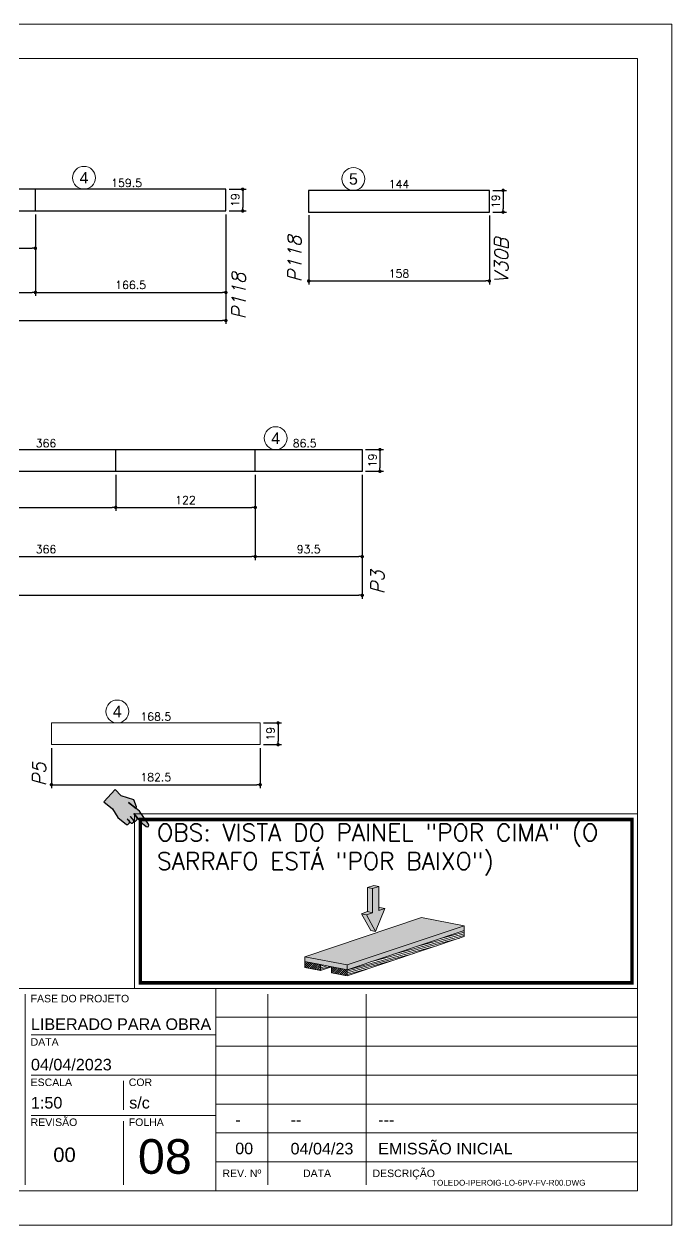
# Model space of a CAD drawing. Extents: x -20676 to 4767, y -817 to 14640.
# Drawn here: x -19758 to -19191, y 6382 to 7432 of the extents above; entities that cross this region are included whole.
import ezdxf
from ezdxf.enums import TextEntityAlignment as Align
from ezdxf.lldxf.tags import DXFTag

# ---------------------------------------------------------------- set-up
doc = ezdxf.new("R2010")
doc.units = 0
doc.header["$PDMODE"] = 2
doc.header["$PDSIZE"] = 10
doc.linetypes.add('CABLIN', pattern=[0.35, 0.25, -0.1])
doc.layers.get('0').update_dxf_attribs({"lineweight": 13})
doc.layers.get('Defpoints').update_dxf_attribs({"lineweight": 13})
for name, color, linetype, lineweight in [('contorno de painel', 7, 'Continuous', 13), ('cotas', 4, 'Continuous', 13), ('FOLHA MB', 7, 'Continuous', 13), ('HACHURACONCRETO', 7, 'Continuous', 13), ('Romaneio', 1, 'Continuous', 13), ('texto de viga', 7, 'Continuous', 13)]:
    doc.layers.add(name, color=color, linetype=linetype, lineweight=lineweight)
for name, color, linetype in [('Cota Sarrafo', 180, 'Continuous'), ('Painéis', 200, 'Continuous'), ('REGUA-80', 111, 'Continuous'), ('va165-sec', 5, 'DASHED')]:
    doc.layers.add(name, color=color, linetype=linetype)
doc.styles.add('ARIAL', font='arial.ttf', dxfattribs={"oblique": 15, "height": 25})
doc.styles.add('MB_C01', font='arial.ttf', dxfattribs={"height": 1.3})
doc.styles.add('MB_C02', font='arial.ttf', dxfattribs={"height": 2})
doc.styles.add('MB_C03', font='arial.ttf', dxfattribs={"height": 2.5})
doc.styles.add('MB_C04', font='arial.ttf', dxfattribs={"height": 6})
doc.styles.add('REGUA-120', font='ROMANS.shx', dxfattribs={"height": 15})
doc.styles.add('ROMANS', font='romans.shx')
tags = doc.linetypes.add('DASHED', pattern=[0.75, 0.5, -0.25]).pattern_tags.tags
tags[6:7] = [DXFTag(74, 4), DXFTag(75, 0), DXFTag(340, '0'), DXFTag(46, 1.0), DXFTag(50, 0.0), DXFTag(44, 0.0), DXFTag(45, 0.0)]
tags[4:5] = [DXFTag(74, 4), DXFTag(75, 0), DXFTag(340, '0'), DXFTag(46, 1.0), DXFTag(50, 0.0), DXFTag(44, 0.0), DXFTag(45, 0.0)]
doc.dimstyles.new('PAINEL', dxfattribs={"dimtxt": 7, "dimasz": 3, "dimexe": 3, "dimexo": 3, "dimgap": 3, "dimtad": 1, "dimdec": 1, "dimzin": 12, "dimdsep": 46, "dimtxsty": 'ROMANS', "dimblk": 'DOT', "dimcen": 0, "dimclrd": 4, "dimclre": 4, "dimclrt": 240, "dimadec": 1, "dimazin": 3, "dimtfac": 1, "dimtdec": 1, "dimtmove": 0, "dimatfit": 3, "dimfxl": 0, "dimtolj": 1, "dimtzin": 12, "dimarcsym": 0})
doc.dimstyles.new('projeto2', dxfattribs={"dimtxt": 7, "dimasz": 5, "dimexe": 1.25, "dimexo": 2.5, "dimgap": 2, "dimtad": 1, "dimdec": 1, "dimdsep": 46, "dimtxsty": 'ROMANS', "dimblk": 'OBLIQUE', "dimcen": 10, "dimdle": 1, "dimse1": 1, "dimse2": 1, "dimsd1": 1, "dimsd2": 1, "dimclrd": 256, "dimclre": 256, "dimclrt": 3, "dimadec": 0, "dimazin": 0, "dimtfac": 1, "dimtdec": 1, "dimtmove": 0, "dimatfit": 3, "dimldrblk": 'OBLIQUE', "dimfxl": 0, "dimlwd": -1, "dimlwe": -1, "dimarcsym": 0})

# ---------------------------------------------------------------- blocks, each defined once
blk = doc.blocks.new('A$Ceb89ac90')
at = {"color": 1}
for p, q in [((1086.3, 356.7), (70, 356.7)), ((919.6, 351.7), (919.6, 185)), ((1086.3, 356.7), (1086.3, 179.9)), ((1455, 356.7), (1086.3, 356.7)), ((1131.8, 185), (1131.8, 351.7)), ((1217.6, 351.7), (1217.6, 185)), ((1455, 331.5), (1086.3, 331.5)), ((1086.3, 316.3), (924.7, 316.3)), ((1455, 306.2), (1086.3, 306.2)), ((1086.3, 281), (924.7, 281)), ((1005.5, 275.9), (1005.5, 250.7)), ((1455, 281), (1086.3, 281)), ((1455, 255.7), (1086.3, 255.7)), ((1086.3, 245.6), (924.7, 245.6)), ((1005.5, 240.6), (1005.5, 185)), ((1455, 230.4), (1086.3, 230.4)), ((1455, 205.2), (1086.3, 205.2))]:
    blk.add_line(p, q, dxfattribs=at)
for points in [[(0, 1199.9), (0, 149.9), (1485, 149.9), (1485, 1199.9)], [(70, 1169.9), (70, 179.9), (1455, 179.9), (1455, 1169.9)]]:
    blk.add_lwpolyline(points, close=True, dxfattribs=at)
at = {"color": 6, "style": 'MB_C01'}
for s, height, p in [('FASE DO PROJETO', 6.566, (924.3, 344.6)), ('DATA', 6.57, (924.3, 306.7)), ('ESCALA', 6.57, (924.3, 271.4)), ('COR', 6.57, (1010.1, 271.4)), ('REVISÃO', 6.57, (924.3, 236.5)), ('FOLHA', 6.57, (1010.1, 236.5))]:
    blk.add_text(s, height=height, dxfattribs=at).set_placement(p)
for s, p in [('DESCRIÇÃO', (1250.5, 195.1)), ('REV. Nº', (1109, 195.1)), ('DATA', (1174.7, 195.1))]:
    blk.add_text(s, height=6.57, dxfattribs=at).set_placement(p, align=Align.MIDDLE_CENTER)
at = {"insert": (1275.3, 189.4), "char_height": 5.051, "width": 210.818, "attachment_point": 1, "style": 'MB_C04'}
blk.add_mtext('TOLEDO-IPEROIG-LO-6PV-FV-R00.DWG', dxfattribs=at)
at = {"color": 5}
for tag, p, height, style in [('REV_05', (1103.1, 338.1), 10.1, 'MB_C02'), ('DATA_REV_05', (1151.5, 337.9), 10.1, 'MB_C02'), ('INFO_REV_05', (1228.1, 337.9), 10.1, 'MB_C02'), ('CLIENTE', (449.7, 328.8), 12.6, 'MB_C03'), ('FASE', (924.6, 320.5), 10.1, 'MB_C02'), ('REV_04', (1103.1, 312.8), 10.1, 'MB_C02'), ('DATA_REV_04', (1151.5, 312.7), 10.1, 'MB_C02'), ('INFO_REV_04', (1228.1, 312.7), 10.1, 'MB_C02'), ('PROJETISTA', (768, 285.1), 10.1, 'MB_C02'), ('DATA', (924.6, 285.1), 10.1, 'MB_C02'), ('REV_03', (1103.1, 287.6), 10.1, 'MB_C02'), ('DATA_REV_03', (1151.5, 287.4), 10.1, 'MB_C02'), ('INFO_REV_03', (1228.1, 287.4), 10.1, 'MB_C02'), ('OBRA', (449.7, 273.3), 12.6, 'MB_C03'), ('REV_02', (1103.1, 262.3), 10.1, 'MB_C02'), ('DATA_REV_02', (1151.5, 262.1), 10.1, 'MB_C02'), ('INFO_REV_02', (1228.1, 262.1), 10.1, 'MB_C02'), ('ESC', (924.6, 251.8), 10.1, 'MB_C02'), ('COR', (1010.5, 251.8), 10.1, 'MB_C02'), ('REV_01', (1103.1, 237.1), 10.1, 'MB_C02'), ('DATA_REV_01', (1151.5, 236.9), 10.1, 'MB_C02'), ('INFO_REV_01', (1228.1, 236.9), 10.1, 'MB_C02'), ('PAVIMENTO', (449.7, 215.3), 12.6, 'MB_C03'), ('FL', (1018.1, 194.7), 30.3, 'MB_C04'), ('REV_00', (1103.1, 211.8), 10.1, 'MB_C02'), ('DATA_REV_00', (1151.5, 211.6), 10.1, 'MB_C02'), ('EMISSÃO_INICIAL', (1228.1, 211.6), 10.1, 'MB_C02'), ('REV', (944.1, 205), 12.6, 'MB_C03')]:
    blk.add_attdef(tag, p, '', height=height, dxfattribs=dict(at, style=style))
at = {"color": 6, "style": 'MB_C02'}
for tag, p in [('ENDEREÇO_CLIENTE', (449.7, 307.8)), ('ENDEREÇO_OBRA', (449.7, 252.7)), ('TIPO_DE_PROJETO', (449.7, 192.3))]:
    blk.add_attdef(tag, p, '', height=10.1, dxfattribs=at)
blk = doc.blocks.new('INDICADOR')
at = {"layer": 'va165-sec', "ltscale": 100}
blk.add_hatch(color=61, dxfattribs=at).paths.add_polyline_path([(-59.7, -24.5), (-37.5, -24.3), (-35.4, -22.8), (-34.7, -18.5), (-36.9, -15.9), (-32.1, -16.5), (-29.9, -15.1), (-29.3, -11.2), (-31.5, -8.9), (-29.5, -9.3), (-27.5, -7.7), (-26.6, -3.4), (-28.9, -0.4), (-18.5, -2.8), (-3.7, -3.1), (-0.7, -1.9), (0, 0), (-1.3, 2.8), (-2.9, 3.5), (-33.7, 13.2), (-42.6, 13.1), (-44, 16), (-56.7, 23.9), (-82.1, 13.8), (-99.5, 16.7), (-102.1, -17), (-79.1, -17.5)])
at = {"layer": 'REGUA-80', "color": 1}
blk.add_lwpolyline([(-102.1, -17), (-79.1, -17.5), (-59.7, -24.5), (-37.5, -24.3), (-35.4, -22.8), (-34.7, -18.5), (-36.9, -15.9), (-43.1, -15.1), (-32.1, -16.5), (-29.9, -15.1), (-29.3, -11.2), (-31.5, -8.9), (-41.5, -7), (-29.5, -9.3), (-27.5, -7.7), (-26.6, -3.4), (-28.9, -0.4), (-39.8, 2.2), (-18.5, -2.8), (-3.7, -3.1), (-0.7, -1.9), (0, 0), (-1.3, 2.8), (-2.9, 3.5), (-33.7, 13.2), (-42.6, 13.1), (-61.9, 12.9), (-42.6, 13.1), (-44, 16), (-56.7, 23.9), (-82.1, 13.8), (-99.5, 16.7), (-102.1, -17)], dxfattribs=at)
blk = doc.blocks.new('DEDADA')
at = {"linetype": 'Continuous', "ltscale": 100, "xscale": 0.5000000000004939, "yscale": 0.5000000000004939, "zscale": 0.5000000000004939, "rotation": 321.5463332659798}
blk.add_blockref('INDICADOR', (63.1, 17), dxfattribs=at)
blk = doc.blocks.new('FDSFSDFSDF')
at = {"layer": 'HACHURACONCRETO'}
h = blk.add_hatch(color=1, dxfattribs=at)
h.dxf.hatch_style = 1
h.paths.add_polyline_path([(-20956.4, 7327.5), (-20960.7, 7328.3), (-20960.7, 7307.2), (-20956.4, 7306.3)], flags=17)
h.paths.add_polyline_path([(-20951, 7329.3), (-20956.4, 7327.5), (-20956.4, 7306.3), (-20961.8, 7304.5), (-20953.7, 7289.8), (-20945.6, 7310), (-20951, 7308.2)])
h.paths.add_polyline_path([(-20961.8, 7304.5), (-20966.1, 7305.3), (-20958, 7290.7), (-20953.7, 7289.8)])
h.paths.add_polyline_path([(-20956.4, 7306.3), (-20960.7, 7307.2), (-20966.1, 7305.3), (-20961.8, 7304.5)])
h.paths.add_polyline_path([(-20945.6, 7310), (-20949.9, 7310.8), (-20951, 7310.4), (-20951, 7308.2)], flags=17)
h.paths.add_polyline_path([(-20951, 7329.3), (-20955.3, 7330.1), (-20960.7, 7328.3), (-20956.4, 7327.5)])
h = blk.add_hatch(color=253, dxfattribs=at)
h.dxf.hatch_style = 1
h.paths.add_polyline_path([(-20876.3, 7294.9), (-20913.5, 7302), (-21015.7, 7267.8), (-20978.5, 7260.6)])
h.paths.add_polyline_path([(-21015.7, 7267.8), (-21015.7, 7263.5), (-20978.5, 7256.4), (-20978.5, 7260.6)])
h.paths.add_polyline_path([(-20876.3, 7290.6), (-20876.3, 7294.9), (-20978.5, 7260.6), (-20978.5, 7256.4)])
h = blk.add_hatch(dxfattribs=at)
h.set_pattern_fill('ANSI31', color=252, scale=0.409149, angle=150)
h.set_pattern_definition([(195, (7609.989, -2957.4306), (0.336218163, -1.254783266), [])])
h.paths.add_polyline_path([(-20992.2, 7258.9), (-20992.2, 7259), (-21002, 7260.9), (-21002, 7255.6)])
h.paths.add_polyline_path([(-20876.3, 7285.4), (-20876.3, 7290.6), (-20978.5, 7256.4), (-20978.5, 7251.1)])
h = blk.add_hatch(dxfattribs=at)
h.set_pattern_fill('ANSI31', color=252, scale=0.409149)
h.set_pattern_definition([(45, (7609.989, -2957.4306), (-0.918565103, 0.918565103), [])])
h.paths.add_polyline_path([(-21002, 7260.9), (-21015.7, 7263.5), (-21015.7, 7258.3), (-21002, 7255.6)])
h.paths.add_polyline_path([(-20978.5, 7256.4), (-20992.2, 7259), (-20992.2, 7253.8), (-20978.5, 7251.1)])
at = {"color": 0, "linetype": 'Continuous', "lineweight": 0, "extrusion": (5.55112e-17, 0.967349, 0.253449)}
for p, q in [((-20960.7, 7328.3), (-20955.3, 7330.1)), ((-20951, 7329.3), (-20956.4, 7327.5)), ((-20951, 7329.3), (-20955.3, 7330.1)), ((-20951, 7308.2), (-20951, 7329.3)), ((-20956.4, 7327.5), (-20960.7, 7328.3)), ((-20960.7, 7307.2), (-20960.7, 7328.3)), ((-20956.4, 7327.5), (-20956.4, 7306.3)), ((-20953.7, 7289.8), (-20945.6, 7310)), ((-20951, 7310.4), (-20949.9, 7310.8)), ((-20945.6, 7310), (-20951, 7308.2)), ((-20945.6, 7310), (-20949.9, 7310.8)), ((-20913.5, 7302), (-21015.7, 7267.8)), ((-20966.1, 7305.3), (-20960.7, 7307.2)), ((-20961.8, 7304.5), (-20966.1, 7305.3)), ((-20958, 7290.7), (-20966.1, 7305.3)), ((-20956.4, 7306.3), (-20961.8, 7304.5)), ((-20961.8, 7304.5), (-20953.7, 7289.8)), ((-20956.4, 7306.3), (-20960.7, 7307.2)), ((-20876.3, 7294.9), (-20913.5, 7302)), ((-20978.5, 7260.6), (-20876.3, 7294.9)), ((-20876.3, 7290.6), (-20978.5, 7256.4)), ((-20876.3, 7290.6), (-20978.5, 7256.4)), ((-20953.7, 7289.8), (-20958, 7290.7)), ((-20876.3, 7290.6), (-20876.3, 7294.9)), ((-20876.3, 7290.6), (-20876.3, 7285.4)), ((-20876.3, 7285.4), (-20978.5, 7251.1)), ((-21015.7, 7267.8), (-20978.5, 7260.6)), ((-21015.7, 7263.5), (-21015.7, 7267.8)), ((-21015.7, 7263.5), (-21015.7, 7258.3)), ((-21015.7, 7263.5), (-21002, 7260.9)), ((-20978.5, 7256.4), (-21015.7, 7263.5)), ((-21002, 7255.6), (-21015.7, 7258.3)), ((-21002, 7260.9), (-21002, 7255.6)), ((-20992.2, 7258.9), (-21002, 7255.6)), ((-20978.5, 7256.4), (-20992.2, 7259)), ((-20992.2, 7259), (-20992.2, 7253.8)), ((-20978.5, 7256.4), (-20978.5, 7260.6)), ((-20978.5, 7256.4), (-20978.5, 7251.1)), ((-20978.5, 7251.1), (-20992.2, 7253.8))]:
    blk.add_line(p, q, dxfattribs=at)
blk.add_lwpolyline([(-21164.5, 7392.8), (-20724.6, 7392.8), (-20724.6, 7240), (-21164.5, 7240)], close=True)
at = {"const_width": 3}
blk.add_lwpolyline([(-21159.5, 7387.8), (-20729.6, 7387.8), (-20729.6, 7245), (-21159.5, 7245)], close=True, dxfattribs=at)
at = {"lineweight": 5, "xscale": 0.8622490710097133, "yscale": 0.8622490710097133, "zscale": 0.2874163570032379}
blk.add_blockref('DEDADA', (-21206.7, 7367), dxfattribs=at)
at = {"layer": 'contorno de painel', "linetype": 'CABLIN', "insert": (-21144.8, 7383.9), "char_height": 15, "attachment_point": 1, "style": 'ROMANS'}
blk.add_mtext_dynamic_manual_height_columns('OBS: VISTA DO PAINEL "POR CIMA" (O SARRAFO ESTÁ "POR BAIXO")', width=429.807, gutter_width=45, heights=[0], dxfattribs=at)
blk = doc.blocks.new('_Dot')
at = {"color": 0, "linetype": 'ByBlock', "lineweight": -2}
blk.add_line((-0.5, 0), (-1, 0), dxfattribs=at)
at = {"color": 0, "linetype": 'ByBlock', "const_width": 0.5}
blk.add_lwpolyline([(-0.25, 0, 1), (0.25, 0, 1)], format="xyb", close=True, dxfattribs=at)
blk = doc.blocks.new('*D711')
at = {"layer": 'cotas', "color": 4, "lineweight": -2, "transparency": 16777216}
for p, q in [((-20113.9, 7265.8), (-20113.9, 7170)), ((-19581.4, 7265.8), (-19581.4, 7170)), ((-20110.9, 7173), (-19584.4, 7173))]:
    blk.add_line(p, q, dxfattribs=at)
at = {"layer": 'Defpoints', "color": 0, "transparency": 16777216}
for p in [(-20113.9, 7268.8), (-19581.4, 7268.8), (-19581.4, 7173)]:
    blk.add_point(p, dxfattribs=at)
at = {"layer": 'cotas', "color": 4, "lineweight": -2, "transparency": 16777216, "xscale": 3, "yscale": 3, "zscale": 3, "rotation": 180}
blk.add_blockref('_Dot', (-20113.9, 7173), dxfattribs=at)
at = {"layer": 'cotas', "color": 4, "lineweight": -2, "transparency": 16777216, "xscale": 3, "yscale": 3, "zscale": 3}
blk.add_blockref('_Dot', (-19581.4, 7173), dxfattribs=at)
at = {"layer": 'cotas', "color": 240, "transparency": 16777216, "insert": (-19847.7, 7179.5), "char_height": 7, "attachment_point": 5, "style": 'ROMANS'}
blk.add_mtext('\\A1;532.5', dxfattribs=at)
blk = doc.blocks.new('*D712')
at = {"layer": 'cotas', "color": 4, "lineweight": -2, "transparency": 16777216}
for p, q in [((-19578.4, 7287.8), (-19563.7, 7287.8)), ((-19566.7, 7284.8), (-19566.7, 7271.8)), ((-19578.4, 7268.8), (-19563.7, 7268.8))]:
    blk.add_line(p, q, dxfattribs=at)
at = {"layer": 'Defpoints', "color": 0, "transparency": 16777216}
for p in [(-19581.4, 7287.8), (-19581.4, 7268.8), (-19566.7, 7268.8)]:
    blk.add_point(p, dxfattribs=at)
at = {"layer": 'cotas', "color": 4, "lineweight": -2, "transparency": 16777216, "xscale": 3, "yscale": 3, "zscale": 3}
for p, rotation in [((-19566.7, 7287.8), 90), ((-19566.7, 7268.8), 270)]:
    blk.add_blockref('_Dot', p, dxfattribs=dict(at, rotation=rotation))
at = {"layer": 'cotas', "color": 240, "transparency": 16777216, "insert": (-19573.2, 7278.3), "char_height": 7, "attachment_point": 5, "rotation": 90, "style": 'ROMANS'}
blk.add_mtext('\\A1;19', dxfattribs=at)
blk = doc.blocks.new('*D713')
at = {"layer": 'cotas', "color": 4, "lineweight": -2, "transparency": 16777216}
for p, q in [((-19509, 7265.2), (-19509, 7204.6)), ((-19351, 7264.8), (-19351, 7204.6)), ((-19506, 7207.6), (-19354, 7207.6))]:
    blk.add_line(p, q, dxfattribs=at)
at = {"layer": 'Defpoints', "color": 0, "transparency": 16777216}
for p in [(-19509, 7268.2), (-19351, 7267.8), (-19351, 7207.6)]:
    blk.add_point(p, dxfattribs=at)
at = {"layer": 'cotas', "color": 4, "lineweight": -2, "transparency": 16777216, "xscale": 3, "yscale": 3, "zscale": 3, "rotation": 180}
blk.add_blockref('_Dot', (-19509, 7207.6), dxfattribs=at)
at = {"layer": 'cotas', "color": 4, "lineweight": -2, "transparency": 16777216, "xscale": 3, "yscale": 3, "zscale": 3}
blk.add_blockref('_Dot', (-19351, 7207.6), dxfattribs=at)
at = {"layer": 'cotas', "color": 240, "transparency": 16777216, "insert": (-19430, 7214.1), "char_height": 7, "attachment_point": 5, "style": 'ROMANS'}
blk.add_mtext('\\A1;158', dxfattribs=at)
blk = doc.blocks.new('*D714')
at = {"layer": 'cotas', "color": 4, "lineweight": -2, "transparency": 16777216}
for p, q in [((-19348, 7286.8), (-19336, 7286.8)), ((-19339, 7283.8), (-19339, 7270.8)), ((-19348, 7267.8), (-19336, 7267.8))]:
    blk.add_line(p, q, dxfattribs=at)
at = {"layer": 'Defpoints', "color": 0, "transparency": 16777216}
for p in [(-19351, 7286.8), (-19351, 7267.8), (-19339, 7267.8)]:
    blk.add_point(p, dxfattribs=at)
at = {"layer": 'cotas', "color": 4, "lineweight": -2, "transparency": 16777216, "xscale": 3, "yscale": 3, "zscale": 3}
for p, rotation in [((-19339, 7286.8), 90), ((-19339, 7267.8), 270)]:
    blk.add_blockref('_Dot', p, dxfattribs=dict(at, rotation=rotation))
at = {"layer": 'cotas', "color": 240, "transparency": 16777216, "insert": (-19345.5, 7277.3), "char_height": 7, "attachment_point": 5, "rotation": 90, "style": 'ROMANS'}
blk.add_mtext('\\A1;19', dxfattribs=at)
blk = doc.blocks.new('*D722')
at = {"layer": 'cotas', "color": 4, "lineweight": -2, "transparency": 16777216}
for p, q in [((-19869.9, 7265.8), (-19869.9, 7233.2)), ((-19747.9, 7265.8), (-19747.9, 7233.2)), ((-19866.9, 7236.2), (-19750.9, 7236.2))]:
    blk.add_line(p, q, dxfattribs=at)
at = {"layer": 'Defpoints', "color": 0, "transparency": 16777216}
for p in [(-19869.9, 7268.8), (-19747.9, 7268.8), (-19747.9, 7236.2)]:
    blk.add_point(p, dxfattribs=at)
at = {"layer": 'cotas', "color": 4, "lineweight": -2, "transparency": 16777216, "xscale": 3, "yscale": 3, "zscale": 3, "rotation": 180}
blk.add_blockref('_Dot', (-19869.9, 7236.2), dxfattribs=at)
at = {"layer": 'cotas', "color": 4, "lineweight": -2, "transparency": 16777216, "xscale": 3, "yscale": 3, "zscale": 3}
blk.add_blockref('_Dot', (-19747.9, 7236.2), dxfattribs=at)
at = {"layer": 'cotas', "color": 240, "transparency": 16777216, "insert": (-19808.9, 7242.7), "char_height": 7, "attachment_point": 5, "style": 'ROMANS'}
blk.add_mtext('\\A1;122', dxfattribs=at)
blk = doc.blocks.new('*D723')
at = {"layer": 'cotas', "color": 4, "lineweight": -2, "transparency": 16777216}
for p, q in [((-19747.9, 7265.8), (-19747.9, 7194.6)), ((-19581.4, 7265.8), (-19581.4, 7194.6)), ((-19744.9, 7197.6), (-19584.4, 7197.6))]:
    blk.add_line(p, q, dxfattribs=at)
at = {"layer": 'Defpoints', "color": 0, "transparency": 16777216}
for p in [(-19747.9, 7268.8), (-19581.4, 7268.8), (-19581.4, 7197.6)]:
    blk.add_point(p, dxfattribs=at)
at = {"layer": 'cotas', "color": 4, "lineweight": -2, "transparency": 16777216, "xscale": 3, "yscale": 3, "zscale": 3, "rotation": 180}
blk.add_blockref('_Dot', (-19747.9, 7197.6), dxfattribs=at)
at = {"layer": 'cotas', "color": 4, "lineweight": -2, "transparency": 16777216, "xscale": 3, "yscale": 3, "zscale": 3}
blk.add_blockref('_Dot', (-19581.4, 7197.6), dxfattribs=at)
at = {"layer": 'cotas', "color": 240, "transparency": 16777216, "insert": (-19664.7, 7204.1), "char_height": 7, "attachment_point": 5, "style": 'ROMANS'}
blk.add_mtext('\\A1;166.5', dxfattribs=at)
blk = doc.blocks.new('*D724')
at = {"layer": 'cotas', "color": 4, "lineweight": -2, "transparency": 16777216}
for p, q in [((-20113.9, 7265.8), (-20113.9, 7194.6)), ((-19747.9, 7265.8), (-19747.9, 7194.6)), ((-20110.9, 7197.6), (-19750.9, 7197.6))]:
    blk.add_line(p, q, dxfattribs=at)
at = {"layer": 'Defpoints', "color": 0, "transparency": 16777216}
for p in [(-20113.9, 7268.8), (-19747.9, 7268.8), (-19747.9, 7197.6)]:
    blk.add_point(p, dxfattribs=at)
at = {"layer": 'cotas', "color": 4, "lineweight": -2, "transparency": 16777216, "xscale": 3, "yscale": 3, "zscale": 3, "rotation": 180}
blk.add_blockref('_Dot', (-20113.9, 7197.6), dxfattribs=at)
at = {"layer": 'cotas', "color": 4, "lineweight": -2, "transparency": 16777216, "xscale": 3, "yscale": 3, "zscale": 3}
blk.add_blockref('_Dot', (-19747.9, 7197.6), dxfattribs=at)
at = {"layer": 'cotas', "color": 240, "transparency": 16777216, "insert": (-19930.9, 7204.1), "char_height": 7, "attachment_point": 5, "style": 'ROMANS'}
blk.add_mtext('\\A1;366', dxfattribs=at)
blk = doc.blocks.new('*D725')
at = {"layer": 'Defpoints', "color": 0, "transparency": 16777216}
for p in [(-20106.9, 7287.8), (-19747.9, 7287.8), (-19747.9, 7287.8)]:
    blk.add_point(p, dxfattribs=at)
at = {"layer": 'Cota Sarrafo', "color": 3, "transparency": 16777216, "insert": (-19927.4, 7293.3), "char_height": 7, "attachment_point": 5, "style": 'ROMANS'}
blk.add_mtext('359', dxfattribs=at)
blk = doc.blocks.new('_OBLIQUE')
at = {"color": 0, "linetype": 'ByBlock', "lineweight": -2}
for p, q in [((0, 0), (-1, 0)), ((-0.5, -0.5), (0.5, 0.5))]:
    blk.add_line(p, q, dxfattribs=at)
blk = doc.blocks.new('*D726')
at = {"layer": 'Defpoints', "color": 0, "transparency": 16777216}
for p in [(-19747.9, 7287.8), (-19588.4, 7287.8), (-19588.4, 7287.8)]:
    blk.add_point(p, dxfattribs=at)
at = {"layer": 'Cota Sarrafo', "color": 3, "transparency": 16777216, "insert": (-19668.2, 7293.3), "char_height": 7, "attachment_point": 5, "style": 'ROMANS'}
blk.add_mtext('159.5', dxfattribs=at)
blk = doc.blocks.new('*D727')
at = {"layer": 'Defpoints', "color": 0, "transparency": 16777216}
for p in [(-19502, 7286.8), (-19358, 7286.8), (-19358, 7286.8)]:
    blk.add_point(p, dxfattribs=at)
at = {"layer": 'Cota Sarrafo', "color": 3, "transparency": 16777216, "insert": (-19430, 7292.3), "char_height": 7, "attachment_point": 5, "style": 'ROMANS'}
blk.add_mtext('144', dxfattribs=at)
blk = doc.blocks.new('*D729')
at = {"layer": 'cotas', "color": 4, "lineweight": -2, "transparency": 16777216}
for p, q in [((-20287.7, 7038.2), (-20287.7, 6929.8)), ((-19462.2, 7038.2), (-19462.2, 6929.8)), ((-20284.7, 6932.8), (-19465.2, 6932.8))]:
    blk.add_line(p, q, dxfattribs=at)
at = {"layer": 'Defpoints', "color": 0, "transparency": 16777216}
for p in [(-20287.7, 7041.2), (-19462.2, 7041.2), (-19462.2, 6932.8)]:
    blk.add_point(p, dxfattribs=at)
at = {"layer": 'cotas', "color": 4, "lineweight": -2, "transparency": 16777216, "xscale": 3, "yscale": 3, "zscale": 3, "rotation": 180}
blk.add_blockref('_Dot', (-20287.7, 6932.8), dxfattribs=at)
at = {"layer": 'cotas', "color": 4, "lineweight": -2, "transparency": 16777216, "xscale": 3, "yscale": 3, "zscale": 3}
blk.add_blockref('_Dot', (-19462.2, 6932.8), dxfattribs=at)
at = {"layer": 'cotas', "color": 240, "transparency": 16777216, "insert": (-19875, 6939.3), "char_height": 7, "attachment_point": 5, "style": 'ROMANS'}
blk.add_mtext('\\A1;825.5', dxfattribs=at)
blk = doc.blocks.new('*D732')
at = {"layer": 'cotas', "color": 4, "lineweight": -2, "transparency": 16777216}
for p, q in [((-19459.2, 7060.2), (-19443.7, 7060.2)), ((-19446.7, 7057.2), (-19446.7, 7044.2)), ((-19459.2, 7041.2), (-19443.7, 7041.2))]:
    blk.add_line(p, q, dxfattribs=at)
at = {"layer": 'Defpoints', "color": 0, "transparency": 16777216}
for p in [(-19462.2, 7060.2), (-19462.2, 7041.2), (-19446.7, 7041.2)]:
    blk.add_point(p, dxfattribs=at)
at = {"layer": 'cotas', "color": 4, "lineweight": -2, "transparency": 16777216, "xscale": 3, "yscale": 3, "zscale": 3}
for p, rotation in [((-19446.7, 7060.2), 90), ((-19446.7, 7041.2), 270)]:
    blk.add_blockref('_Dot', p, dxfattribs=dict(at, rotation=rotation))
at = {"layer": 'cotas', "color": 240, "transparency": 16777216, "insert": (-19453.2, 7050.7), "char_height": 7, "attachment_point": 5, "rotation": 90, "style": 'ROMANS'}
blk.add_mtext('\\A1;19', dxfattribs=at)
blk = doc.blocks.new('*D735')
at = {"layer": 'cotas', "color": 4, "lineweight": -2, "transparency": 16777216}
for p, q in [((-19921.7, 7038.2), (-19921.7, 7006.6)), ((-19677.7, 7038.2), (-19677.7, 7006.6)), ((-19918.7, 7009.6), (-19680.7, 7009.6))]:
    blk.add_line(p, q, dxfattribs=at)
at = {"layer": 'Defpoints', "color": 0, "transparency": 16777216}
for p in [(-19921.7, 7041.2), (-19677.7, 7041.2), (-19677.7, 7009.6)]:
    blk.add_point(p, dxfattribs=at)
at = {"layer": 'cotas', "color": 4, "lineweight": -2, "transparency": 16777216, "xscale": 3, "yscale": 3, "zscale": 3, "rotation": 180}
blk.add_blockref('_Dot', (-19921.7, 7009.6), dxfattribs=at)
at = {"layer": 'cotas', "color": 4, "lineweight": -2, "transparency": 16777216, "xscale": 3, "yscale": 3, "zscale": 3}
blk.add_blockref('_Dot', (-19677.7, 7009.6), dxfattribs=at)
at = {"layer": 'cotas', "color": 240, "transparency": 16777216, "insert": (-19799.7, 7016.1), "char_height": 7, "attachment_point": 5, "style": 'ROMANS'}
blk.add_mtext('\\A1;244', dxfattribs=at)
blk = doc.blocks.new('*D736')
at = {"layer": 'cotas', "color": 4, "lineweight": -2, "transparency": 16777216}
for p, q in [((-19677.7, 7038.2), (-19677.7, 7006.6)), ((-19555.7, 7038.2), (-19555.7, 7006.6)), ((-19674.7, 7009.6), (-19558.7, 7009.6))]:
    blk.add_line(p, q, dxfattribs=at)
at = {"layer": 'Defpoints', "color": 0, "transparency": 16777216}
for p in [(-19677.7, 7041.2), (-19555.7, 7041.2), (-19555.7, 7009.6)]:
    blk.add_point(p, dxfattribs=at)
at = {"layer": 'cotas', "color": 4, "lineweight": -2, "transparency": 16777216, "xscale": 3, "yscale": 3, "zscale": 3, "rotation": 180}
blk.add_blockref('_Dot', (-19677.7, 7009.6), dxfattribs=at)
at = {"layer": 'cotas', "color": 4, "lineweight": -2, "transparency": 16777216, "xscale": 3, "yscale": 3, "zscale": 3}
blk.add_blockref('_Dot', (-19555.7, 7009.6), dxfattribs=at)
at = {"layer": 'cotas', "color": 240, "transparency": 16777216, "insert": (-19616.7, 7016.1), "char_height": 7, "attachment_point": 5, "style": 'ROMANS'}
blk.add_mtext('\\A1;122', dxfattribs=at)
blk = doc.blocks.new('*D737')
at = {"layer": 'cotas', "color": 4, "lineweight": -2, "transparency": 16777216}
for p, q in [((-19555.7, 7038.2), (-19555.7, 6963.6)), ((-19462.2, 7038.2), (-19462.2, 6963.6)), ((-19552.7, 6966.6), (-19465.2, 6966.6))]:
    blk.add_line(p, q, dxfattribs=at)
at = {"layer": 'Defpoints', "color": 0, "transparency": 16777216}
for p in [(-19555.7, 7041.2), (-19462.2, 7041.2), (-19462.2, 6966.6)]:
    blk.add_point(p, dxfattribs=at)
at = {"layer": 'cotas', "color": 4, "lineweight": -2, "transparency": 16777216, "xscale": 3, "yscale": 3, "zscale": 3, "rotation": 180}
blk.add_blockref('_Dot', (-19555.7, 6966.6), dxfattribs=at)
at = {"layer": 'cotas', "color": 4, "lineweight": -2, "transparency": 16777216, "xscale": 3, "yscale": 3, "zscale": 3}
blk.add_blockref('_Dot', (-19462.2, 6966.6), dxfattribs=at)
at = {"layer": 'cotas', "color": 240, "transparency": 16777216, "insert": (-19509, 6973.1), "char_height": 7, "attachment_point": 5, "style": 'ROMANS'}
blk.add_mtext('\\A1;93.5', dxfattribs=at)
blk = doc.blocks.new('*D739')
at = {"layer": 'cotas', "color": 4, "lineweight": -2, "transparency": 16777216}
for p, q in [((-19921.7, 7038.2), (-19921.7, 6963.6)), ((-19555.7, 7038.2), (-19555.7, 6963.6)), ((-19918.7, 6966.6), (-19558.7, 6966.6))]:
    blk.add_line(p, q, dxfattribs=at)
at = {"layer": 'Defpoints', "color": 0, "transparency": 16777216}
for p in [(-19921.7, 7041.2), (-19555.7, 7041.2), (-19555.7, 6966.6)]:
    blk.add_point(p, dxfattribs=at)
at = {"layer": 'cotas', "color": 4, "lineweight": -2, "transparency": 16777216, "xscale": 3, "yscale": 3, "zscale": 3, "rotation": 180}
blk.add_blockref('_Dot', (-19921.7, 6966.6), dxfattribs=at)
at = {"layer": 'cotas', "color": 4, "lineweight": -2, "transparency": 16777216, "xscale": 3, "yscale": 3, "zscale": 3}
blk.add_blockref('_Dot', (-19555.7, 6966.6), dxfattribs=at)
at = {"layer": 'cotas', "color": 240, "transparency": 16777216, "insert": (-19738.7, 6973.1), "char_height": 7, "attachment_point": 5, "style": 'ROMANS'}
blk.add_mtext('\\A1;366', dxfattribs=at)
blk = doc.blocks.new('*D742')
at = {"layer": 'Defpoints', "color": 0, "transparency": 16777216}
for p in [(-19921.7, 7060.2), (-19555.7, 7060.2), (-19555.7, 7060.2)]:
    blk.add_point(p, dxfattribs=at)
at = {"layer": 'Cota Sarrafo', "color": 3, "transparency": 16777216, "insert": (-19738.7, 7065.7), "char_height": 7, "attachment_point": 5, "style": 'ROMANS'}
blk.add_mtext('366', dxfattribs=at)
blk = doc.blocks.new('*D743')
at = {"layer": 'Defpoints', "color": 0, "transparency": 16777216}
for p in [(-19555.7, 7060.2), (-19469.2, 7060.2), (-19469.2, 7060.2)]:
    blk.add_point(p, dxfattribs=at)
at = {"layer": 'Cota Sarrafo', "color": 3, "transparency": 16777216, "insert": (-19512.5, 7065.7), "char_height": 7, "attachment_point": 5, "style": 'ROMANS'}
blk.add_mtext('86.5', dxfattribs=at)
blk = doc.blocks.new('*D746')
at = {"layer": 'cotas', "color": 4, "lineweight": -2, "transparency": 16777216}
for p, q in [((-19733.9, 6799.2), (-19733.9, 6764.2)), ((-19551.4, 6799.2), (-19551.4, 6764.2)), ((-19730.9, 6767.2), (-19554.4, 6767.2))]:
    blk.add_line(p, q, dxfattribs=at)
at = {"layer": 'Defpoints', "color": 0, "transparency": 16777216}
for p in [(-19733.9, 6802.2), (-19551.4, 6802.2), (-19551.4, 6767.2)]:
    blk.add_point(p, dxfattribs=at)
at = {"layer": 'cotas', "color": 4, "lineweight": -2, "transparency": 16777216, "xscale": 3, "yscale": 3, "zscale": 3, "rotation": 180}
blk.add_blockref('_Dot', (-19733.9, 6767.2), dxfattribs=at)
at = {"layer": 'cotas', "color": 4, "lineweight": -2, "transparency": 16777216, "xscale": 3, "yscale": 3, "zscale": 3}
blk.add_blockref('_Dot', (-19551.4, 6767.2), dxfattribs=at)
at = {"layer": 'cotas', "color": 240, "transparency": 16777216, "insert": (-19642.7, 6773.7), "char_height": 7, "attachment_point": 5, "style": 'ROMANS'}
blk.add_mtext('\\A1;182.5', dxfattribs=at)
blk = doc.blocks.new('*D747')
at = {"layer": 'cotas', "color": 4, "lineweight": -2, "transparency": 16777216}
for p, q in [((-19548.4, 6821.2), (-19532.8, 6821.2)), ((-19535.8, 6818.2), (-19535.8, 6805.2)), ((-19548.4, 6802.2), (-19532.8, 6802.2))]:
    blk.add_line(p, q, dxfattribs=at)
at = {"layer": 'Defpoints', "color": 0, "transparency": 16777216}
for p in [(-19551.4, 6821.2), (-19551.4, 6802.2), (-19535.8, 6802.2)]:
    blk.add_point(p, dxfattribs=at)
at = {"layer": 'cotas', "color": 4, "lineweight": -2, "transparency": 16777216, "xscale": 3, "yscale": 3, "zscale": 3}
for p, rotation in [((-19535.8, 6821.2), 90), ((-19535.8, 6802.2), 270)]:
    blk.add_blockref('_Dot', p, dxfattribs=dict(at, rotation=rotation))
at = {"layer": 'cotas', "color": 240, "transparency": 16777216, "insert": (-19542.3, 6811.7), "char_height": 7, "attachment_point": 5, "rotation": 90, "style": 'ROMANS'}
blk.add_mtext('\\A1;19', dxfattribs=at)
blk = doc.blocks.new('*D757')
at = {"layer": 'Defpoints', "color": 0, "transparency": 16777216}
for p in [(-19726.9, 6821.2), (-19558.4, 6821.2), (-19558.4, 6821.2)]:
    blk.add_point(p, dxfattribs=at)
at = {"layer": 'Cota Sarrafo', "color": 3, "transparency": 16777216, "insert": (-19642.7, 6826.7), "char_height": 7, "attachment_point": 5, "style": 'ROMANS'}
blk.add_mtext('168.5', dxfattribs=at)

msp = doc.modelspace()

# ---------------------------------------------------------------- linework, layer by layer
at = {"layer": 'contorno de painel', "color": 6}
msp.add_lwpolyline([(-19551.43, 6821.21), (-19733.93, 6821.21), (-19733.93, 6802.21), (-19551.43, 6802.21)], close=True, dxfattribs=at)
at = {"layer": 'Painéis', "color": 6}
for p, q in [((-19747.91, 7268.83), (-19747.91, 7287.83)), ((-19677.74, 7041.16), (-19677.74, 7060.16)), ((-19555.74, 7041.16), (-19555.74, 7060.16))]:
    msp.add_line(p, q, dxfattribs=at)
for points in [[(-19581.41, 7287.83), (-20113.91, 7287.83), (-20113.91, 7268.83), (-19581.41, 7268.83)], [(-19351.03, 7286.82), (-19509.03, 7286.82), (-19509.03, 7267.82), (-19351.03, 7267.82)], [(-20287.74, 7060.16), (-19462.24, 7060.16), (-19462.24, 7041.16), (-20287.74, 7041.16)]]:
    msp.add_lwpolyline(points, close=True, dxfattribs=at)
at = {"layer": 'Romaneio'}
for centre in [(-19705.45, 7297.83), (-19469.88, 7296.82), (-19537.9, 7070.16), (-19676.36, 6831.21)]:
    msp.add_circle(centre, 10, dxfattribs=at)

# ---------------------------------------------------------------- block references
ref = msp.add_blockref('A$Ceb89ac90', (-20676.4, 6232.32))
ref.add_attrib('INFO_REV_01', '---', (-19448.27, 6469.21), dxfattribs={"color": 5, "height": 10.102, "style": 'MB_C02'})
ref.add_attrib('DATA_REV_01', '--', (-19524.86, 6469.21), dxfattribs={"color": 5, "height": 10.102, "style": 'MB_C02'})
ref.add_attrib('REV_01', '-', (-19573.25, 6469.38), dxfattribs={"color": 5, "height": 10.1, "style": 'MB_C02'})
ref.add_attrib('EMISSÃO_INICIAL', 'EMISSÃO INICIAL', (-19448.27, 6443.96), dxfattribs={"color": 5, "height": 10.102, "style": 'MB_C02'})
ref.add_attrib('DATA_REV_00', '04/04/23', (-19524.86, 6443.96), dxfattribs={"color": 5, "height": 10.102, "style": 'MB_C02'})
ref.add_attrib('REV_00', '00', (-19573.25, 6444.12), dxfattribs={"color": 5, "height": 10.102, "style": 'MB_C02'})
ref.add_attrib('FL', '08', (-19658.31, 6427), dxfattribs={"color": 5, "height": 30.306, "style": 'MB_C04'})
ref.add_attrib('REV', '00', (-19732.29, 6437.35), dxfattribs={"color": 5, "height": 12.628, "style": 'MB_C03'})
ref.add_attrib('COR', 's/c', (-19665.92, 6484.09), dxfattribs={"color": 5, "height": 10.102, "style": 'MB_C02'})
ref.add_attrib('ESC', '1:50', (-19751.83, 6484.09), dxfattribs={"color": 5, "height": 10.102, "style": 'MB_C02'})
ref.add_attrib('FASE', 'LIBERADO PARA OBRA', (-19751.83, 6552.78), dxfattribs={"color": 5, "height": 10.102, "style": 'MB_C02'})
ref.add_attrib('DATA', '04/04/2023', (-19751.83, 6517.43), dxfattribs={"color": 5, "height": 10.102, "style": 'MB_C02'})
at = {"layer": 'FOLHA MB'}
msp.add_blockref('FDSFSDFSDF', (1503.22, -650.99), dxfattribs=at)

# ---------------------------------------------------------------- texts
at = {"layer": 'Romaneio', "color": 7, "style": 'ARIAL'}
for s, p in [('4', (-19705.45, 7297.83)), ('5', (-19469.88, 7296.82)), ('4', (-19537.9, 7070.16)), ('4', (-19676.36, 6831.21))]:
    msp.add_text(s, height=10, dxfattribs=at).set_placement(p, align=Align.MIDDLE_CENTER)
at = {"layer": 'texto de viga', "color": 215, "style": 'REGUA-120', "oblique": 15}
for s, p in [('P118', (-19515.53, 7206.53)), ('V30B', (-19334.72, 7205.48)), ('P118', (-19564.37, 7174.13)), ('P3', (-19443.03, 6933.93)), ('P5', (-19738.72, 6765.98))]:
    msp.add_text(s, height=11.752, rotation=90, dxfattribs=at).set_placement(p)

# ---------------------------------------------------------------- dimensions: what is measured, and where the dimension line sits
at = {"layer": 'Cota Sarrafo'}
for base, p1, p2, picture, middle in [((-19747.91, 7287.83), (-20106.91, 7287.83), (-19747.91, 7287.83), '*D725', (-19927.41, 7293.33)), ((-19588.41, 7287.83), (-19747.91, 7287.83), (-19588.41, 7287.83), '*D726', (-19668.16, 7293.33)), ((-19358.03, 7286.82), (-19502.03, 7286.82), (-19358.03, 7286.82), '*D727', (-19430.03, 7292.32)), ((-19555.74, 7060.16), (-19921.74, 7060.16), (-19555.74, 7060.16), '*D742', (-19738.74, 7065.66)), ((-19469.24, 7060.16), (-19555.74, 7060.16), (-19469.24, 7060.16), '*D743', (-19512.49, 7065.66)), ((-19558.43, 6821.21), (-19726.93, 6821.21), (-19558.43, 6821.21), '*D757', (-19642.68, 6826.71))]:
    dim = msp.add_linear_dim(base=base, p1=p1, p2=p2, dimstyle='projeto2', dxfattribs=at)
    dim.commit()
    dim.dimension.update_dxf_attribs({"geometry": picture, "text_midpoint": middle})
at = {"layer": 'cotas', "color": 6}
for base, p1, p2, picture, middle in [((-19566.65, 7268.83), (-19581.41, 7287.83), (-19581.41, 7268.83), '*D712', (-19573.15, 7278.33)), ((-19338.96, 7267.82), (-19351.03, 7286.82), (-19351.03, 7267.82), '*D714', (-19345.46, 7277.32)), ((-19446.67, 7041.16), (-19462.24, 7060.16), (-19462.24, 7041.16), '*D732', (-19453.17, 7050.66)), ((-19535.76, 6802.21), (-19551.43, 6821.21), (-19551.43, 6802.21), '*D747', (-19542.26, 6811.71))]:
    dim = msp.add_linear_dim(base=base, p1=p1, p2=p2, angle=90, dimstyle='PAINEL', override={"dimarcsym": 2}, dxfattribs=at)
    dim.commit()
    dim.dimension.update_dxf_attribs({"geometry": picture, "text_midpoint": middle})
for base, p1, p2, picture, middle in [((-19581.41, 7173.02), (-20113.91, 7268.83), (-19581.41, 7268.83), '*D711', (-19847.66, 7173.02)), ((-19462.24, 6932.8), (-20287.74, 7041.16), (-19462.24, 7041.16), '*D729', (-19874.99, 6932.8))]:
    dim = msp.add_linear_dim(base=base, p1=p1, p2=p2, dimstyle='PAINEL', override={"dimarcsym": 2}, dxfattribs=at)
    dim.commit()
    dim.dimension.update_dxf_attribs({"geometry": picture, "text_midpoint": middle, "dimtype": 160})
for base, p1, p2, picture, middle in [((-19747.91, 7197.6), (-20113.91, 7268.83), (-19747.91, 7268.83), '*D724', (-19930.91, 7204.1)), ((-19747.91, 7236.18), (-19869.91, 7268.83), (-19747.91, 7268.83), '*D722', (-19808.91, 7242.68)), ((-19581.41, 7197.6), (-19747.91, 7268.83), (-19581.41, 7268.83), '*D723', (-19664.66, 7204.1)), ((-19351.03, 7207.64), (-19509.03, 7268.2), (-19351.03, 7267.82), '*D713', (-19430.03, 7214.14)), ((-19677.74, 7009.55), (-19921.74, 7041.16), (-19677.74, 7041.16), '*D735', (-19799.74, 7016.05)), ((-19555.74, 6966.58), (-19921.74, 7041.16), (-19555.74, 7041.16), '*D739', (-19738.74, 6973.08)), ((-19555.74, 7009.55), (-19677.74, 7041.16), (-19555.74, 7041.16), '*D736', (-19616.74, 7016.05)), ((-19462.24, 6966.58), (-19555.74, 7041.16), (-19462.24, 7041.16), '*D737', (-19508.99, 6973.08)), ((-19551.43, 6767.23), (-19733.93, 6802.21), (-19551.43, 6802.21), '*D746', (-19642.68, 6773.73))]:
    dim = msp.add_linear_dim(base=base, p1=p1, p2=p2, dimstyle='PAINEL', override={"dimarcsym": 2}, dxfattribs=at)
    dim.commit()
    dim.dimension.update_dxf_attribs({"geometry": picture, "text_midpoint": middle})

doc.saveas('drawing.dxf')
